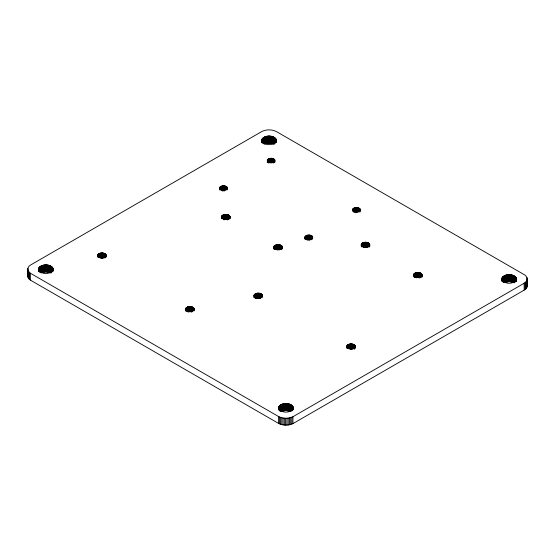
<?xml version="1.0" encoding="UTF-8"?>
<svg xmlns="http://www.w3.org/2000/svg" width="555" height="555" viewBox="0 0 555 555"><rect width="100%" height="100%" fill="white"/><g stroke="black" fill="none" stroke-linecap="round" stroke-linejoin="round"><path stroke-width="0.83" d="M219.523 188.235C220.134 184.891 226.676 184.877 227.467 188.124C226.454 191.184 220.689 191.184 219.523 188.235L219.523 189.956M304.882 237.082C305.299 240.509 311.861 240.558 312.812 237.401C311.917 233.697 303.765 234.321 304.882 238.796M355.29 346.382C354.402 349.81 347.603 349.803 346.806 346.327C348.041 342.49 356.56 343.274 355.29 348.103M369.734 244.7C368.846 248.127 362.047 248.12 361.25 244.644C362.484 240.808 371.004 241.591 369.734 246.42M53.148 269.321C51.331 274.989 39.988 274.975 38.566 269.057C40.397 262.945 53.835 263.452 53.148 270.778M261.766 140.193C263.625 134.581 274.496 134.581 276.348 140.193M276.348 140.457C274.496 146.069 263.625 146.069 261.766 140.457M278.652 407.668C280.504 402.056 291.375 402.056 293.234 407.668M293.234 407.925C291.375 413.544 280.504 413.544 278.652 407.925M501.852 278.804C503.704 273.192 514.575 273.192 516.434 278.804M516.434 279.061C514.575 284.68 503.704 284.68 501.852 279.061M97.756 255.133C98.131 258.796 104.985 258.859 106.192 255.654C105.519 251.498 96.417 252.185 97.722 257.083M185.696 308.719C186.078 312.389 192.932 312.451 194.139 309.239C193.424 304.993 184.1 305.84 185.668 310.904M413.614 274.628C413.988 278.291 420.843 278.353 422.05 275.141C421.439 271.083 412.504 271.617 413.614 276.341M27.792 276.626C27.882 272.713 26.279 266.955 30.851 264.86L262.064 131.382C266.58 129.287 272.144 129.322 276.563 131.66L524.628 274.898L526.133 276.196L527.208 278.374L527.132 286.748L525.821 288.891L524.149 290.14L292.936 423.618C288.42 425.713 282.856 425.678 278.437 423.34L30.372 280.102C26.036 277.708 28.437 272.04 27.868 268.252M527.132 286.748L527.208 278.374M254.093 295.094C253.961 298.909 260.954 299.069 262.404 296.072C262.224 291.583 252.338 292.332 253.989 297.501M273.948 246.566C273.816 250.381 280.809 250.541 282.266 247.544C282.086 242.986 271.915 243.853 273.948 249.146M267.337 159.882C266.788 163.565 273.608 163.829 275.023 161.047C275.037 157.565 269.002 157.46 267.337 159.882L267.337 162.462M352.675 209.152C352.127 212.836 358.953 213.099 360.368 210.317C360.382 206.835 354.34 206.731 352.675 209.152L352.675 210.872M27.868 275.127L28.145 274.392M27.75 269.002L28.347 271.228L30.372 273.226L278.437 416.465C282.856 418.803 288.42 418.838 292.936 416.736L524.149 283.265L525.821 282.016L527.132 279.873M221.722 216.124C221.015 220.044 228.202 220.356 229.846 217.56C230.367 212.898 219.662 213.425 221.722 218.705M273.865 137.154L273.865 144.036L268.835 142.989L264.249 144.036L264.249 137.154M514.298 282.835L509.365 281.6L504.335 282.641L504.335 275.766M290.751 404.63L290.751 411.505L285.714 410.464L281.135 411.505L281.135 404.63M50.297 265.845L50.297 272.727L45.635 271.853L41.417 272.727L41.417 265.845M527.25 285.998L527.014 277.625M526.855 280.608L526.855 287.49M526.417 281.329L526.417 288.205M525.821 282.016L525.821 288.891M525.065 282.668L525.065 289.543M524.149 283.265L524.149 290.14M516.351 278.291L516.351 281.302M516.268 278.034L516.268 281.475M516.157 277.784L516.157 281.219M516.025 277.535L516.025 280.969M515.859 277.292L515.859 281.586M515.664 277.049L515.664 281.35M515.449 276.813L515.449 281.975M515.2 276.591L515.2 281.746M514.929 276.369L514.929 281.531M514.631 276.161L514.631 282.176M514.298 275.96L514.298 281.975M513.951 275.766L513.951 282.641M513.583 275.592L513.583 282.467M513.202 275.433L513.202 282.315M512.813 275.294L512.813 282.169M512.404 275.169L512.404 282.044M511.994 275.058L511.994 281.933M511.571 274.961L511.571 281.836M511.141 274.885L511.141 281.76M510.697 274.822L510.697 281.697M510.26 274.774L510.26 281.649M509.816 274.739L509.816 281.621M509.365 274.725L509.365 281.6M508.921 274.725L508.921 281.6M508.47 274.739L508.47 281.621M508.026 274.774L508.026 281.649M507.582 274.822L507.582 281.697M507.145 274.885L507.145 281.76M506.715 274.961L506.715 281.836M506.292 275.058L506.292 281.933M505.876 275.169L505.876 282.044M505.473 275.294L505.473 282.169M505.078 275.433L505.078 282.315M504.703 275.592L504.703 282.467M503.982 275.96L503.982 281.975M503.656 276.161L503.656 282.176M503.357 276.369L503.357 282.384M503.08 276.591L503.08 281.746M502.837 276.813L502.837 281.975M502.615 277.049L502.615 281.35M502.428 277.292L502.428 280.726M502.261 277.535L502.261 280.969M502.122 277.784L502.122 281.219M502.018 278.034L502.018 281.475M501.935 278.291L501.935 280.011M501.88 278.548L501.88 280.268M422.043 274.683L422.001 277.091L421.883 274.225M421.744 274.003L421.744 276.584M421.571 273.795L421.571 276.369M421.363 273.587L421.363 277.028M421.113 273.393L421.113 276.834M420.822 273.213L420.822 277.507M420.51 273.046L420.51 277.34M420.17 272.9L420.17 277.195M419.816 272.776L419.816 277.937M419.441 272.678L419.441 277.833M419.06 272.595L419.06 277.757M418.671 272.54L418.671 277.701M418.276 272.505L418.276 277.66M417.873 272.491L417.873 277.653M417.471 272.498L417.471 277.66M417.076 272.533L417.076 277.687M416.68 272.581L416.68 277.736M416.299 272.658L416.299 277.812M415.924 272.748L415.924 277.049M415.563 272.866L415.563 277.167M415.223 273.004L415.223 277.306M414.897 273.164L414.897 277.465M414.606 273.344L414.606 277.646M414.342 273.539L414.342 276.973M414.12 273.74L414.12 276.321M413.94 273.955L413.94 276.529M413.794 274.17L413.794 276.751M413.683 274.399L413.683 276.113M369.651 244.242L369.713 246.191M369.554 244.013L369.554 245.733M369.415 243.791L369.415 246.371M369.241 243.583L369.241 247.017M369.026 243.374L369.026 246.815M368.784 243.18L368.784 246.621M368.492 243L368.492 246.434M368.173 242.833L368.173 247.128M367.84 242.688L367.84 246.982M367.479 242.563L367.479 246.864M367.112 242.466L367.112 247.62M366.73 242.382L366.73 247.544M366.342 242.327L366.342 247.488M365.939 242.292L365.939 247.447M365.544 242.278L365.544 247.44M365.141 242.285L365.141 247.447M364.746 242.32L364.746 247.475M364.351 242.369L364.351 247.523M363.969 242.445L363.969 247.599M363.594 242.535L363.594 246.836M363.234 242.653L363.234 246.954M362.894 242.792L362.894 247.093M362.568 242.951L362.568 246.392M362.269 243.132L362.269 246.573M362.013 243.326L362.013 246.76M361.791 243.527L361.791 246.968M361.61 243.742L361.61 246.316M361.465 243.957L361.465 246.538M361.354 244.186L361.354 245.9M361.284 244.415L361.25 246.364M360.403 209.464L360.403 211.184M360.216 209.055L360.216 210.768M359.89 208.659L359.89 212.093M359.425 208.298L359.425 211.739M358.842 207.993L358.842 211.434M358.19 207.764L358.19 212.065M357.482 207.619L357.482 211.913M356.754 207.549L356.754 212.704M356.012 207.556L356.012 212.718M355.283 207.646L355.283 211.948M355.207 345.925L355.269 347.874M355.11 345.696L355.11 347.416M354.971 345.481L354.971 348.054M354.798 345.265L354.798 347.839M354.596 207.813L354.596 212.114M354.589 345.057L354.589 348.498M354.34 344.863L354.34 349.164M354.048 344.683L354.048 348.977M353.951 208.063L353.951 212.364M353.736 344.516L353.736 348.811M353.396 208.382L353.396 211.823M353.396 344.371L353.396 348.672M352.966 208.756L352.966 211.33M353.042 344.246L353.042 348.547M352.668 344.149L352.668 348.443M352.286 344.072L352.286 349.227M351.898 344.01L351.898 349.171M351.502 343.975L351.502 349.137M351.1 343.961L351.1 349.123M350.698 343.968L350.698 349.13M350.302 344.003L350.302 349.157M349.907 344.051L349.907 349.213M349.525 344.128L349.525 348.422M349.15 344.218L349.15 348.519M348.79 344.336L348.79 348.637M348.45 344.475L348.45 348.776M348.124 344.634L348.124 348.075M347.832 344.815L347.832 348.256M347.569 345.009L347.569 348.45M347.347 345.21L347.347 348.651M347.166 345.425L347.166 347.999M347.021 345.64L347.021 347.361M346.91 345.869L346.84 347.812M346.806 346.327L346.806 348.047M312.569 236.555L312.569 239.136M312.243 236.166L312.243 238.74M311.785 235.806L311.785 239.24M311.202 235.5L311.202 239.795M310.543 235.271L310.543 239.573M309.843 235.126L309.843 240.28M309.114 235.056L309.114 240.211M308.372 235.063L308.372 240.218M307.643 235.153L307.643 240.308M306.95 235.32L306.95 239.621M306.311 235.57L306.311 239.864M305.756 235.889L305.756 239.33M305.326 236.257L305.326 238.837M305.035 236.659L305.035 239.24M293.207 407.412L293.234 409.646M293.068 406.898L293.151 409.736M292.957 406.648L292.957 409.222M292.936 416.736L292.936 423.618M292.818 406.399L292.818 408.979M292.658 406.156L292.658 410.45M292.464 405.913L292.464 410.214M292.249 405.684L292.249 410.839M291.999 405.455L291.999 410.61M291.847 417.221L291.847 424.096M291.729 405.233L291.729 410.395M291.424 405.025L291.424 411.04M291.098 404.824L291.098 410.839M290.688 417.61L290.688 424.485M290.383 404.456L290.383 411.331M290.001 404.297L290.001 411.179M289.613 404.158L289.613 411.033M289.467 417.908L289.467 424.783M289.204 404.033L289.204 410.908M288.787 403.922L288.787 410.797M288.364 403.825L288.364 410.7M288.205 418.116L288.205 424.991M287.934 403.749L287.934 410.624M287.497 403.686L287.497 410.561M287.06 403.638L287.06 410.513M286.914 418.227L286.914 425.109M286.609 403.603L286.609 410.485M286.165 403.589L286.165 410.464M285.714 403.589L285.714 410.464M285.617 418.255L285.617 425.13M285.27 403.603L285.27 410.485M284.826 403.638L284.826 410.513M284.382 403.686L284.382 410.561M284.32 418.186L284.32 425.061M283.945 403.749L283.945 410.624M283.515 403.825L283.515 410.7M283.092 403.922L283.092 410.797M283.036 418.026L283.036 424.901M282.675 404.033L282.675 410.908M282.273 404.158L282.273 411.033M282.148 246.392L282.148 248.973M282.009 246.177L282.009 248.751M281.878 404.297L281.878 411.179M281.836 245.962L281.836 248.543M281.794 417.769L281.794 424.644M281.621 245.754L281.621 249.195M281.496 404.456L281.496 411.331M281.371 245.56L281.371 249.001M281.087 245.379L281.087 249.674M280.768 245.213L280.768 249.507M280.781 404.824L280.781 410.839M280.601 417.429L280.601 424.304M280.435 245.067L280.435 249.368M280.455 405.025L280.455 411.04M280.15 405.233L280.15 411.248M280.074 244.949L280.074 249.244M279.88 405.455L279.88 410.61M279.706 244.845L279.706 249.146M279.637 405.684L279.637 410.839M279.477 416.992L279.477 423.867M279.325 244.769L279.325 249.923M279.415 405.913L279.415 410.214M279.221 406.156L279.221 409.59M279.061 406.399L279.061 409.84M278.936 244.706L278.936 249.868M278.922 406.648L278.922 410.083M278.811 406.898L278.728 409.736M278.679 407.412L278.652 409.646M278.534 244.672L278.534 249.833M278.437 416.465L278.437 423.34M278.138 244.658L278.138 249.819M277.736 244.672L277.736 249.826M277.333 244.7L277.333 249.854M276.945 244.748L276.945 249.91M276.556 244.824L276.556 249.119M276.321 139.936L276.348 142.17M276.189 139.423L276.189 142.004M276.078 139.173L276.078 142.607M276.189 244.922L276.189 249.216M275.939 138.923L275.939 142.364M275.779 138.681L275.779 142.115M275.828 245.032L275.828 249.334M275.585 138.438L275.585 142.739M275.481 245.171L275.481 249.472M275.363 138.209L275.363 142.503M275.162 245.338L275.162 249.632M275.12 137.98L275.12 143.135M274.85 137.758L274.85 143.78M274.871 159.778L274.871 162.358M274.864 245.511L274.864 248.952M274.607 245.705L274.607 249.146M274.545 137.55L274.545 143.565M274.545 159.389L274.545 161.963M274.385 245.907L274.385 248.487M274.219 137.349L274.219 144.224M274.205 246.122L274.205 248.702M274.087 159.028L274.087 162.462M274.059 246.337L274.059 248.917M273.504 136.981L273.504 143.863M273.497 158.723L273.497 163.017M273.122 136.828L273.122 143.703M272.845 158.494L272.845 162.795M272.727 136.683L272.727 143.558M272.325 136.558L272.325 143.433M272.144 158.348L272.144 162.643M271.908 136.447L271.908 143.322M271.485 136.35L271.485 143.232M271.409 158.279L271.409 162.573M271.055 136.273L271.055 143.148M270.673 158.286L270.673 162.587M270.618 136.211L270.618 143.086M270.174 136.162L270.174 143.037M269.945 158.376L269.945 162.67M269.73 136.128L269.73 143.01M269.286 136.114L269.286 142.989M269.251 158.543L269.251 162.844M268.835 136.114L268.835 142.989M268.613 158.792L268.613 163.087M268.391 136.128L268.391 143.01M268.051 159.112L268.051 162.553M267.94 136.162L267.94 143.037M267.628 159.479L267.628 162.06M267.503 136.211L267.503 143.086M267.066 136.273L267.066 143.148M266.636 136.35L266.636 143.232M266.213 136.447L266.213 143.322M265.796 136.558L265.796 143.433M265.387 136.683L265.387 143.558M264.999 136.828L264.999 143.703M264.617 136.981L264.617 143.863M263.902 137.349L263.902 143.363M263.576 137.55L263.576 143.565M263.271 137.758L263.271 143.78M263.001 137.98L263.001 143.135M262.751 138.209L262.751 142.503M262.536 138.438L262.536 142.739M262.342 138.681L262.342 142.975M262.39 295.149L262.39 296.87M262.286 294.92L262.286 296.641M262.182 138.923L262.182 142.364M262.154 294.705L262.154 297.279M262.043 139.173L262.043 142.607M261.974 294.49L261.974 297.071M261.932 139.423L261.849 142.691M261.793 139.936L261.766 142.774M261.766 294.282L261.766 296.863M261.516 294.088L261.516 297.529M261.232 293.907L261.232 297.341M260.912 293.741L260.912 298.035M260.572 293.595L260.572 297.896M260.219 293.477L260.219 298.632M259.851 293.373L259.851 298.528M259.469 293.297L259.469 298.451M259.074 293.234L259.074 298.396M258.679 293.2L258.679 298.361M258.276 293.186L258.276 298.347M257.874 293.2L257.874 298.354M257.478 293.227L257.478 298.382M257.083 293.276L257.083 298.437M256.701 293.352L256.701 298.507M256.327 293.449L256.327 298.604M255.966 293.56L255.966 298.722M255.626 293.699L255.626 298M255.307 293.866L255.307 298.16M255.009 294.039L255.009 297.48M254.752 294.233L254.752 297.674M254.53 294.434L254.53 297.875M254.343 294.649L254.343 297.23M254.197 294.865L254.197 297.445M229.978 216.637L229.985 218.823M229.916 216.408L229.916 218.129M229.812 216.186L229.812 218.76M229.68 215.964L229.68 218.538M229.506 215.749L229.506 218.33M229.291 215.541L229.291 218.982M229.042 215.347L229.042 218.788M228.757 215.167L228.757 218.601M228.438 215L228.438 219.294M228.098 214.854L228.098 219.156M227.744 214.736L227.744 219.891M227.377 214.632L227.377 219.787M227.231 187.285L227.231 189.865M226.995 214.556L226.995 219.711M226.905 186.889L226.905 189.47M226.6 214.494L226.6 219.655M226.44 186.535L226.44 189.97M226.204 214.459L226.204 219.62M225.857 186.23L225.857 189.664M225.802 214.445L225.802 219.607M225.406 214.459L225.406 219.613M225.205 186.001L225.205 190.296M225.004 214.487L225.004 219.641M224.615 214.535L224.615 219.697M224.504 185.849L224.504 191.01M224.227 214.612L224.227 219.766M223.852 214.709L223.852 219.863M223.769 185.779L223.769 190.941M223.499 214.82L223.499 219.121M223.152 214.958L223.152 219.26M223.027 185.793L223.027 190.948M222.832 215.125L222.832 218.559M222.534 215.298L222.534 218.739M222.305 185.883L222.305 191.038M222.277 215.493L222.277 218.073M222.055 215.694L222.055 218.275M221.868 215.909L221.868 218.49M221.611 186.05L221.611 190.344M220.973 186.3L220.973 189.734M220.411 186.619L220.411 190.06M219.988 186.986L219.988 189.567M219.697 187.389L219.697 189.109M219.537 187.805L219.537 189.526M194.07 308.552L194.07 310.266M193.966 308.323L193.966 310.904M193.834 308.101L193.834 310.682M193.66 307.893L193.66 310.467M193.445 307.685L193.445 310.266M193.196 307.491L193.196 310.925M192.911 307.303L192.911 310.745M192.592 307.144L192.592 311.438M192.252 306.998L192.252 311.293M191.898 306.873L191.898 312.035M191.53 306.776L191.53 311.931M191.149 306.693L191.149 311.854M190.753 306.637L190.753 311.792M190.358 306.603L190.358 311.757M189.956 306.589L189.956 311.743M189.56 306.596L189.56 311.757M189.158 306.631L189.158 311.785M188.762 306.679L188.762 311.834M188.381 306.755L188.381 311.91M188.006 306.846L188.006 312.007M187.645 306.964L187.645 311.265M187.306 307.102L187.306 311.404M186.986 307.262L186.986 310.703M186.688 307.442L186.688 310.883M186.431 307.637L186.431 311.071M186.209 307.838L186.209 311.279M186.022 308.053L186.022 310.627M185.876 308.268L185.876 310.849M106.123 254.96L106.185 256.909M106.026 254.731L106.026 256.452M105.887 254.516L105.887 257.09M105.714 254.301L105.714 256.882M105.499 254.093L105.499 257.534M105.249 253.899L105.249 257.34M104.964 253.718L104.964 258.013M104.645 253.552L104.645 257.846M104.305 253.406L104.305 257.707M103.951 253.281L103.951 257.582M103.584 253.184L103.584 257.478M103.202 253.108L103.202 258.262M102.807 253.045L102.807 258.207M102.411 253.011L102.411 258.172M102.009 252.997L102.009 258.158M101.614 253.004L101.614 258.165M101.211 253.038L101.211 258.193M100.823 253.087L100.823 258.248M100.434 253.163L100.434 257.458M100.06 253.26L100.06 257.555M99.706 253.371L99.706 257.673M99.359 253.51L99.359 257.811M99.04 253.67L99.04 257.111M98.741 253.85L98.741 257.291M98.485 254.044L98.485 257.485M98.263 254.245L98.263 256.826M98.075 254.461L98.075 257.041M97.93 254.676L97.93 256.396M97.826 254.905L97.826 256.625M53.065 268.544L53.12 270.521M52.982 268.287L52.982 270.868M52.878 268.037L52.878 271.478M52.739 267.787L52.739 271.228M52.572 267.545L52.572 270.979M52.385 267.302L52.385 271.603M52.163 267.073L52.163 271.367M51.92 266.844L51.92 271.999M51.643 266.622L51.643 272.644M51.344 266.414L51.344 272.429M51.018 266.213L51.018 273.088M50.665 266.018L50.665 272.9M49.922 265.692L49.922 272.567M49.527 265.547L49.527 272.422M49.124 265.422L49.124 272.297M48.708 265.311L48.708 272.186M48.285 265.214L48.285 272.096M47.855 265.137L47.855 272.012M47.418 265.075L47.418 271.95M46.974 265.026L46.974 271.901M46.53 264.992L46.53 271.874M46.079 264.978L46.079 271.853M45.635 264.978L45.635 271.853M45.184 264.992L45.184 271.874M44.74 265.026L44.74 271.901M44.303 265.075L44.303 271.95M43.859 265.137L43.859 272.012M43.429 265.214L43.429 272.096M43.006 265.311L43.006 272.186M42.596 265.422L42.596 272.297M42.187 265.547L42.187 272.422M41.798 265.692L41.798 272.567M41.049 266.018L41.049 272.9M40.702 266.213L40.702 272.227M40.369 266.414L40.369 272.429M40.071 266.622L40.071 272.644M39.8 266.844L39.8 271.999M39.551 267.073L39.551 271.367M39.336 267.302L39.336 271.603M39.141 267.545L39.141 271.839M38.975 267.787L38.975 271.228M38.843 268.037L38.843 271.478M38.732 268.287L38.732 270.868M38.649 268.544L38.593 271.381M30.372 273.226L30.372 280.102M29.54 272.602L29.54 279.477M28.867 271.929L28.867 278.804M28.347 271.228L28.347 278.104M27.986 270.5L27.986 277.375"/></g></svg>
